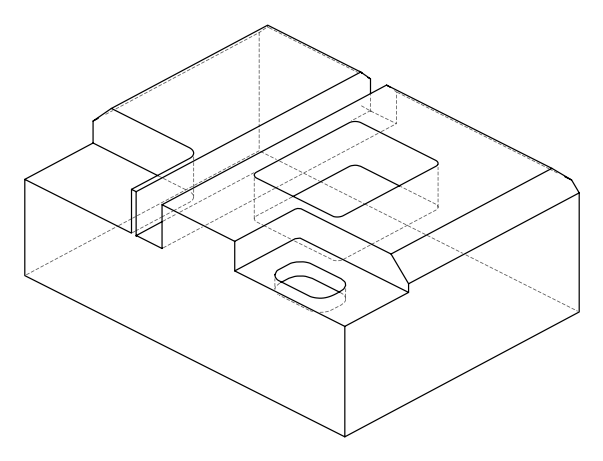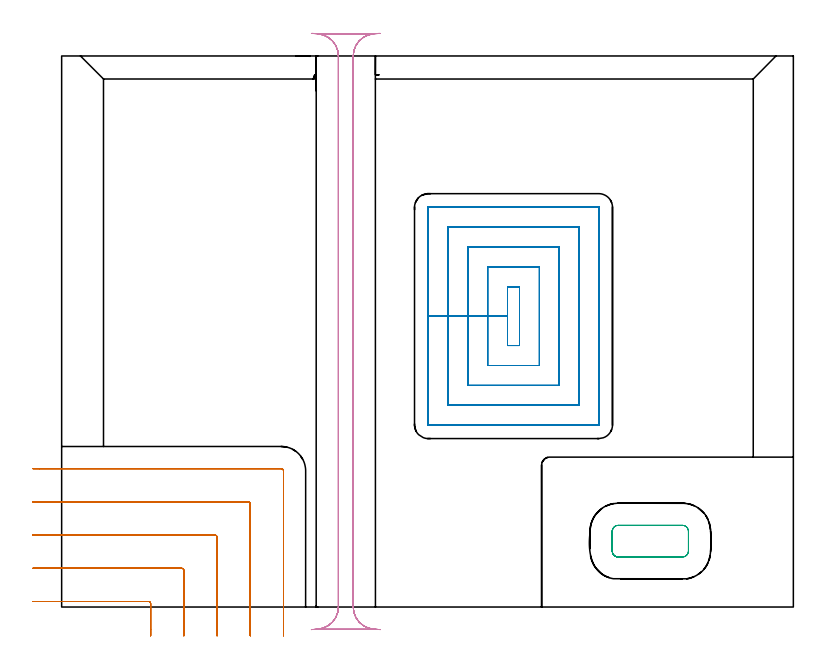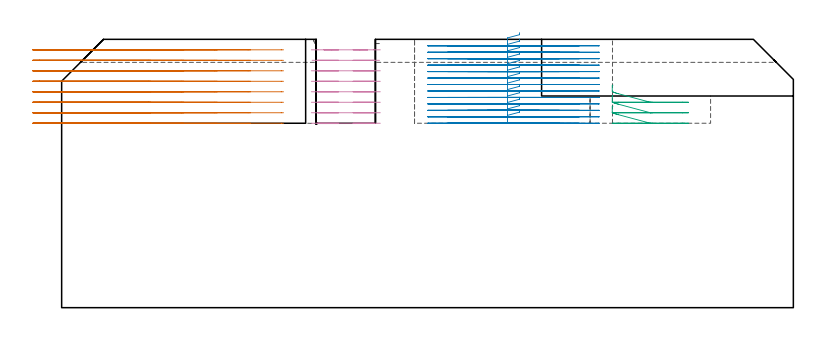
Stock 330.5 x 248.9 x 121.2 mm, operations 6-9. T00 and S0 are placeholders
(PLAN: 9 operations, 4 tool changes, 157 min)
(1 AREA_MILL | FG_CHAMFER_SURFACE | UGT0205_001 | 3.49 min | 6395 mm3)
(2 AREA_MILL_1 | FG_CHAMFER_SURFACE_1 | UGT0205_001 | 5.87 min | 10419 mm3)
(3 AREA_MILL_2 | FG_CHAMFER_SURFACE_2 | UGT0205_001 | 10.04 min | 32213 mm3)
(4 AREA_MILL_3 | FG_CHAMFER_SURFACE_3 | UGT0205_001 | 10.24 min | 30262 mm3)
(5 MILL_CORNER_NOTCH_RECTANGULAR | CORNER_NOTCH_RECTANGULAR | NXT0201_008 | Follow Part, ap 1.5, ae 75% | 76.13 min | 195746 mm3)
(6 MILL_CORNER_NOTCH_RECTANGULAR_1 | CORNER_NOTCH_RECTANGULAR_1 | UGT0201_094 | Follow Part, ap 5, ae 75% | 11.37 min | 300439 mm3)
(7 MILL_RECTANGULAR_POCKET | POCKET_RECTANGULAR_STRAIGHT | NXT0201_011 | Follow Part, ap 3, ae 75% | 29.24 min | 373548 mm3)
(8 MILL_RECTANGULAR_POCKET_1 | POCKET_RECTANGULAR_STRAIGHT_1 | UGT0201_094 | Follow Part, ap 5, ae 75% | 0.93 min | 21269 mm3)
(9 MILL_RECTANGULAR_SLOT | SLOT_RECTANGULAR | UGT0201_094 | Follow Part, ap 5, ae 75% | 9.68 min | 251244 mm3)
(TOOL UGT0205_001 | Chamfer Mill 20 x 3 x 45 deg. | D20 FL50 Z2)
(TOOL NXT0201_008 | ENDMILL 6mm [2P460-0600-NA 1630] | D6 FL26 Z6)
(TOOL UGT0201_094 | End mill 20 mm | D20 FL38 Z4)
(TOOL NXT0201_011 | ENDMILL 12mm [2P460-1200-NA 1630] | D12 FL38 Z6)
(OP 6 MILL_CORNER_NOTCH_RECTANGULAR_1)
G17 G21 G94 G90
T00 M6
G54
G17 G0 G90 X40.2 Y-13. S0 M3
G43 Z131.2 H0
Z116.462
G94 G1 Y-10. F250.
Y1.506 F500.
G3 X39.206 Y2.5 R1.
G1 X-10.
X-13. F250.
G0 Z131.2
X55.2 Y-13.
Z116.462
G1 Y-10.
Y16.505 F500.
G3 X54.205 Y17.5 R1.
G1 X-10.
X-13. F250.
G0 Z131.2
X70.2 Y-13.
Z116.462
G1 Y-10.
Y31.505 F500.
G3 X69.205 Y32.5 R1.
G1 X-10.
X-13. F250.
G0 Z131.2
X85.2 Y-13.
Z116.462
G1 Y-10.
Y46.505 F500.
G3 X84.205 Y47.5 R1.
G1 X-10.
X-13. F250.
G0 Z131.2
X100.2 Y-13.
Z116.462
G1 Y-10.
Y61.504 F500.
G3 X99.204 Y62.5 R1.
G1 X-10.
X-13. F250.
G0 Z131.2
X40.2 Y-13.
Z111.725
G1 Y-10.
Y1.506 F500.
G3 X39.206 Y2.5 R1.
G1 X-10.
X-13. F250.
G0 Z131.2
X55.2 Y-13.
Z111.725
G1 Y-10.
Y16.505 F500.
G3 X54.205 Y17.5 R1.
G1 X-10.
X-13. F250.
G0 Z131.2
X70.2 Y-13.
Z111.725
G1 Y-10.
Y31.505 F500.
G3 X69.205 Y32.5 R1.
G1 X-10.
X-13. F250.
G0 Z131.2
X85.2 Y-13.
Z111.725
G1 Y-10.
Y46.505 F500.
G3 X84.205 Y47.5 R1.
G1 X-10.
X-13. F250.
G0 Z131.2
X100.2 Y-13.
Z111.725
G1 Y-10.
Y61.504 F500.
G3 X99.204 Y62.5 R1.
G1 X-10.
X-13. F250.
G0 Z131.2
X40.2 Y-13.
Z106.987
G1 Y-10.
Y1.506 F500.
G3 X39.206 Y2.5 R1.
G1 X-10.
X-13. F250.
G0 Z131.2
X55.2 Y-13.
Z106.987
G1 Y-10.
Y16.505 F500.
G3 X54.205 Y17.5 R1.
G1 X-10.
X-13. F250.
G0 Z131.2
X70.2 Y-13.
Z106.987
G1 Y-10.
Y31.505 F500.
G3 X69.205 Y32.5 R1.
G1 X-10.
X-13. F250.
G0 Z131.2
X85.2 Y-13.
Z106.987
G1 Y-10.
Y46.505 F500.
G3 X84.205 Y47.5 R1.
G1 X-10.
X-13. F250.
G0 Z131.2
X100.2 Y-13.
Z106.987
G1 Y-10.
Y61.504 F500.
G3 X99.204 Y62.5 R1.
G1 X-10.
X-13. F250.
G0 Z131.2
X40.2 Y-13.
Z102.25
G1 Y-10.
Y1.506 F500.
G3 X39.206 Y2.5 R1.
G1 X-10.
X-13. F250.
G0 Z131.2
X55.2 Y-13.
Z102.25
G1 Y-10.
Y16.505 F500.
G3 X54.205 Y17.5 R1.
G1 X-10.
X-13. F250.
G0 Z131.2
X70.2 Y-13.
Z102.25
G1 Y-10.
Y31.505 F500.
G3 X69.205 Y32.5 R1.
G1 X-10.
X-13. F250.
G0 Z131.2
X85.2 Y-13.
Z102.25
G1 Y-10.
Y46.504 F500.
G3 X84.204 Y47.5 R1.
G1 X-10.
X-13. F250.
G0 Z131.2
X100.2 Y-13.
Z102.25
G1 Y-10.
Y61.504 F500.
G3 X99.204 Y62.5 R1.
G1 X-10.
X-13. F250.
G0 Z131.2
X40.2 Y-13.
Z97.512
G1 Y-10.
Y1.506 F500.
G3 X39.206 Y2.5 R1.
G1 X-10.
X-13. F250.
G0 Z131.2
X55.2 Y-13.
Z97.512
G1 Y-10.
Y16.505 F500.
G3 X54.205 Y17.5 R1.
G1 X-10.
X-13. F250.
G0 Z131.2
X70.2 Y-13.
Z97.512
G1 Y-10.
Y31.505 F500.
G3 X69.205 Y32.5 R1.
G1 X-10.
X-13. F250.
G0 Z131.2
X85.2 Y-13.
Z97.512
G1 Y-10.
Y46.505 F500.
G3 X84.205 Y47.5 R1.
G1 X-10.
X-13. F250.
G0 Z131.2
X100.2 Y-13.
Z97.512
G1 Y-10.
Y61.504 F500.
G3 X99.204 Y62.5 R1.
G1 X-10.
X-13. F250.
G0 Z131.2
X40.2 Y-13.
Z92.775
G1 Y-10.
Y1.506 F500.
G3 X39.206 Y2.5 R1.
G1 X-10.
X-13. F250.
G0 Z131.2
X55.2 Y-13.
Z92.775
G1 Y-10.
Y16.505 F500.
G3 X54.205 Y17.5 R1.
G1 X-10.
X-13. F250.
G0 Z131.2
X70.2 Y-13.
Z92.775
G1 Y-10.
Y31.505 F500.
G3 X69.205 Y32.5 R1.
G1 X-10.
X-13. F250.
G0 Z131.2
X85.2 Y-13.
Z92.775
G1 Y-10.
Y46.505 F500.
G3 X84.205 Y47.5 R1.
G1 X-10.
X-13. F250.
G0 Z131.2
X100.2 Y-13.
Z92.775
G1 Y-10.
Y61.504 F500.
G3 X99.204 Y62.5 R1.
G1 X-10.
X-13. F250.
G0 Z131.2
X40.2 Y-13.
Z88.037
G1 Y-10.
Y1.506 F500.
G3 X39.206 Y2.5 R1.
G1 X-10.
X-13. F250.
G0 Z131.2
X55.2 Y-13.
Z88.037
G1 Y-10.
Y16.505 F500.
G3 X54.205 Y17.5 R1.
G1 X-10.
X-13. F250.
G0 Z131.2
X70.2 Y-13.
Z88.037
G1 Y-10.
Y31.505 F500.
G3 X69.205 Y32.5 R1.
G1 X-10.
X-13. F250.
G0 Z131.2
X85.2 Y-13.
Z88.037
G1 Y-10.
Y46.505 F500.
G3 X84.205 Y47.5 R1.
G1 X-10.
X-13. F250.
G0 Z131.2
X100.2 Y-13.
Z88.037
G1 Y-10.
Y61.504 F500.
G3 X99.204 Y62.5 R1.
G1 X-10.
X-13. F250.
G0 Z131.2
X40.2 Y-13.
Z83.3
G1 Y-10.
Y1.506 F500.
G3 X39.206 Y2.5 R1.
G1 X-10.
X-13. F250.
G0 Z131.2
X55.2 Y-13.
Z83.3
G1 Y-10.
Y16.505 F500.
G3 X54.205 Y17.5 R1.
G1 X-10.
X-13. F250.
G0 Z131.2
X70.2 Y-13.
Z83.3
G1 Y-10.
Y31.505 F500.
G3 X69.205 Y32.5 R1.
G1 X-10.
X-13. F250.
G0 Z131.2
X85.2 Y-13.
Z83.3
G1 Y-10.
Y46.505 F500.
G3 X84.205 Y47.5 R1.
G1 X-10.
X-13. F250.
G0 Z131.2
X100.2 Y-13.
Z83.3
G1 Y-10.
Y61.504 F500.
G3 X99.204 Y62.5 R1.
G1 X-10.
X-13. F250.
G0 Z131.2
M5
M2
(OP 7 MILL_RECTANGULAR_POCKET)
G17 G21 G94 G90
T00 M6
G54
G17 G0 G90 X206.8 Y141.324 S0 M3
G43 Z131.2 H1
Z124.2
G94 G1 Y144.7 Z123.295 F250.
X201.4 Z121.848
Y131.4 Z118.285
Y118.1 F500.
X206.8
Y144.7
X201.4
Y131.4
X192.4
Y109.1
X215.8
Y153.7
X192.4
Y131.4
X183.4
Y100.1
X224.8
Y162.7
X183.4
Y131.4
X174.4
Y91.1
X233.8
Y171.7
X174.4
Y131.4
X165.4
Y82.3
G3 X165.6 Y82.1 R0.2
G1 X242.6
G3 X242.8 Y82.3 R0.2
G1 Y180.5
G3 X242.6 Y180.7 R0.2
G1 X165.6
G3 X165.4 Y180.5 R0.2
G1 Y131.4
Y130.4
G0 X206.8 Y141.324 Z121.285
G1 Y144.7 Z120.38 F250.
X201.4 Z118.933
Y131.4 Z115.369
Y118.1 F500.
X206.8
Y144.7
X201.4
Y131.4
X192.4
Y109.1
X215.8
Y153.7
X192.4
Y131.4
X183.4
Y100.1
X224.8
Y162.7
X183.4
Y131.4
X174.4
Y91.1
X233.8
Y171.7
X174.4
Y131.4
X165.4
Y82.3
G3 X165.6 Y82.1 R0.2
G1 X242.6
G3 X242.8 Y82.3 R0.2
G1 Y180.5
G3 X242.6 Y180.7 R0.2
G1 X165.6
G3 X165.4 Y180.5 R0.2
G1 Y131.4
Y130.4
G0 X206.8 Y141.324 Z118.369
G1 Y144.7 Z117.464 F250.
X201.4 Z116.017
Y131.4 Z112.454
Y118.1 F500.
X206.8
Y144.7
X201.4
Y131.4
X192.4
Y109.1
X215.8
Y153.7
X192.4
Y131.4
X183.4
Y100.1
X224.8
Y162.7
X183.4
Y131.4
X174.4
Y91.1
X233.8
Y171.7
X174.4
Y131.4
X165.4
Y82.3
G3 X165.6 Y82.1 R0.2
G1 X242.6
G3 X242.8 Y82.3 R0.2
G1 Y180.5
G3 X242.6 Y180.7 R0.2
G1 X165.6
G3 X165.4 Y180.5 R0.2
G1 Y131.4
Y130.4
G0 X206.8 Y141.324 Z115.454
G1 Y144.7 Z114.549 F250.
X201.4 Z113.102
Y131.4 Z109.538
Y118.1 F500.
X206.8
Y144.7
X201.4
Y131.4
X192.4
Y109.1
X215.8
Y153.7
X192.4
Y131.4
X183.4
Y100.1
X224.8
Y162.7
X183.4
Y131.4
X174.4
Y91.1
X233.8
Y171.7
X174.4
Y131.4
X165.4
Y82.3
G3 X165.6 Y82.1 R0.2
G1 X242.6
G3 X242.8 Y82.3 R0.2
G1 Y180.5
G3 X242.6 Y180.7 R0.2
G1 X165.6
G3 X165.4 Y180.5 R0.2
G1 Y131.4
Y130.4
G0 X206.8 Y141.324 Z112.538
G1 Y144.7 Z111.634 F250.
X201.4 Z110.187
Y131.4 Z106.623
Y118.1 F500.
X206.8
Y144.7
X201.4
Y131.4
X192.4
Y109.1
X215.8
Y153.7
X192.4
Y131.4
X183.4
Y100.1
X224.8
Y162.7
X183.4
Y131.4
X174.4
Y91.1
X233.8
Y171.7
X174.4
Y131.4
X165.4
Y82.3
G3 X165.6 Y82.1 R0.2
G1 X242.6
G3 X242.8 Y82.3 R0.2
G1 Y180.5
G3 X242.6 Y180.7 R0.2
G1 X165.6
G3 X165.4 Y180.5 R0.2
G1 Y131.4
Y130.4
G0 X206.8 Y141.324 Z109.623
G1 Y144.7 Z108.718 F250.
X201.4 Z107.271
Y131.4 Z103.708
Y118.1 F500.
X206.8
Y144.7
X201.4
Y131.4
X192.4
Y109.1
X215.8
Y153.7
X192.4
Y131.4
X183.4
Y100.1
X224.8
Y162.7
X183.4
Y131.4
X174.4
Y91.1
X233.8
Y171.7
X174.4
Y131.4
X165.4
Y82.3
G3 X165.6 Y82.1 R0.2
G1 X242.6
G3 X242.8 Y82.3 R0.2
G1 Y180.5
G3 X242.6 Y180.7 R0.2
G1 X165.6
G3 X165.4 Y180.5 R0.2
G1 Y131.4
Y130.4
G0 X206.8 Y141.324 Z106.708
G1 Y144.7 Z105.803 F250.
X201.4 Z104.356
Y131.4 Z100.792
Y118.1 F500.
X206.8
Y144.7
X201.4
Y131.4
X192.4
Y109.1
X215.8
Y153.7
X192.4
Y131.4
X183.4
Y100.1
X224.8
Y162.7
X183.4
Y131.4
X174.4
Y91.1
X233.8
Y171.7
X174.4
Y131.4
X165.4
Y82.3
G3 X165.6 Y82.1 R0.2
G1 X242.6
G3 X242.8 Y82.3 R0.2
G1 Y180.5
G3 X242.6 Y180.7 R0.2
G1 X165.6
G3 X165.4 Y180.5 R0.2
G1 Y131.4
Y130.4
G0 X206.8 Y141.324 Z103.792
G1 Y144.7 Z102.888 F250.
X201.4 Z101.441
Y131.4 Z97.877
Y118.1 F500.
X206.8
Y144.7
X201.4
Y131.4
X192.4
Y109.1
X215.8
Y153.7
X192.4
Y131.4
X183.4
Y100.1
X224.8
Y162.7
X183.4
Y131.4
X174.4
Y91.1
X233.8
Y171.7
X174.4
Y131.4
X165.4
Y82.3
G3 X165.6 Y82.1 R0.2
G1 X242.6
G3 X242.8 Y82.3 R0.2
G1 Y180.5
G3 X242.6 Y180.7 R0.2
G1 X165.6
G3 X165.4 Y180.5 R0.2
G1 Y131.4
Y130.4
G0 X206.8 Y141.324 Z100.877
G1 Y144.7 Z99.972 F250.
X201.4 Z98.525
Y131.4 Z94.962
Y118.1 F500.
X206.8
Y144.7
X201.4
Y131.4
X192.4
Y109.1
X215.8
Y153.7
X192.4
Y131.4
X183.4
Y100.1
X224.8
Y162.7
X183.4
Y131.4
X174.4
Y91.1
X233.8
Y171.7
X174.4
Y131.4
X165.4
Y82.3
G3 X165.6 Y82.1 R0.2
G1 X242.6
G3 X242.8 Y82.3 R0.2
G1 Y180.5
G3 X242.6 Y180.7 R0.2
G1 X165.6
G3 X165.4 Y180.5 R0.2
G1 Y131.4
Y130.4
G0 X206.8 Y141.324 Z97.962
G1 Y144.7 Z97.057 F250.
X201.4 Z95.61
Y131.4 Z92.046
Y118.1 F500.
X206.8
Y144.7
X201.4
Y131.4
X192.4
Y109.1
X215.8
Y153.7
X192.4
Y131.4
X183.4
Y100.1
X224.8
Y162.7
X183.4
Y131.4
X174.4
Y91.1
X233.8
Y171.7
X174.4
Y131.4
X165.4
Y82.3
G3 X165.6 Y82.1 R0.2
G1 X242.6
G3 X242.8 Y82.3 R0.2
G1 Y180.5
G3 X242.6 Y180.7 R0.2
G1 X165.6
G3 X165.4 Y180.5 R0.2
G1 Y131.4
Y130.4
G0 X206.8 Y141.324 Z95.046
G1 Y144.7 Z94.141 F250.
X201.4 Z92.694
Y131.4 Z89.131
Y118.1 F500.
X206.8
Y144.7
X201.4
Y131.4
X192.4
Y109.1
X215.8
Y153.7
X192.4
Y131.4
X183.4
Y100.1
X224.8
Y162.7
X183.4
Y131.4
X174.4
Y91.1
X233.8
Y171.7
X174.4
Y131.4
X165.4
Y82.3
G3 X165.6 Y82.1 R0.2
G1 X242.6
G3 X242.8 Y82.3 R0.2
G1 Y180.5
G3 X242.6 Y180.7 R0.2
G1 X165.6
G3 X165.4 Y180.5 R0.2
G1 Y131.4
Y130.4
G0 X206.8 Y141.324 Z92.131
G1 Y144.7 Z91.226 F250.
X201.4 Z89.779
Y131.4 Z86.215
Y118.1 F500.
X206.8
Y144.7
X201.4
Y131.4
X192.4
Y109.1
X215.8
Y153.7
X192.4
Y131.4
X183.4
Y100.1
X224.8
Y162.7
X183.4
Y131.4
X174.4
Y91.1
X233.8
Y171.7
X174.4
Y131.4
X165.4
Y82.3
G3 X165.6 Y82.1 R0.2
G1 X242.6
G3 X242.8 Y82.3 R0.2
G1 Y180.5
G3 X242.6 Y180.7 R0.2
G1 X165.6
G3 X165.4 Y180.5 R0.2
G1 Y131.4
Y130.4
G0 X206.8 Y141.324 Z89.215
G1 Y144.7 Z88.311 F250.
X201.4 Z86.864
Y131.4 Z83.3
Y118.1 F500.
X206.8
Y144.7
X201.4
Y131.4
X192.4
Y109.1
X215.8
Y153.7
X192.4
Y131.4
X183.4
Y100.1
X224.8
Y162.7
X183.4
Y131.4
X174.4
Y91.1
X233.8
Y171.7
X174.4
Y131.4
X165.4
Y82.3
G3 X165.6 Y82.1 R0.2
G1 X242.6
G3 X242.8 Y82.3 R0.2
G1 Y180.5
G3 X242.6 Y180.7 R0.2
G1 X165.6
G3 X165.4 Y180.5 R0.2
G1 Y131.4
Y130.4
G0 Z131.2
M5
M2
(OP 8 MILL_RECTANGULAR_POCKET_1)
G17 G21 G94 G90
T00 M6
G54
G17 G0 G90 X248.979 Y35.387 S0 M3
G43 Z131.2 H0
Z100.512
G94 G1 X248.891 Y35.21 Z100.46 F250.
X248.761 Y34.795 Z100.343
X248.7 Y34.364 Z100.226
Y25.136 Z97.754
X248.761 Y24.705 Z97.637
X248.891 Y24.29 Z97.52
X249.085 Y23.9 Z97.404
X249.34 Y23.547 Z97.287
X249.647 Y23.24 Z97.171
X250. Y22.985 Z97.054
X250.39 Y22.791 Z96.937
X250.805 Y22.661 Z96.821
X251.236 Y22.6 Z96.704
X251.4 Z96.66
X265.9 Z92.775
X280.4 F500.
G3 X283.1 Y25.3 R2.7
G1 Y34.2
G3 X280.4 Y36.9 R2.7
G1 X251.4
G3 X248.7 Y34.2 R2.7
G1 Y25.3
G3 X251.4 Y22.6 R2.7
G1 X265.9
X266.9
G0 X248.979 Y35.387 Z95.775
G1 X248.891 Y35.21 Z95.722 F250.
X248.761 Y34.795 Z95.605
X248.7 Y34.364 Z95.489
Y25.136 Z93.016
X248.761 Y24.705 Z92.899
X248.891 Y24.29 Z92.783
X249.085 Y23.9 Z92.666
X249.34 Y23.547 Z92.55
X249.647 Y23.24 Z92.433
X250. Y22.985 Z92.317
X250.39 Y22.791 Z92.2
X250.805 Y22.661 Z92.083
X251.236 Y22.6 Z91.967
X251.4 Z91.923
X265.9 Z88.037
X280.4 F500.
G3 X283.1 Y25.3 R2.7
G1 Y34.2
G3 X280.4 Y36.9 R2.7
G1 X251.4
G3 X248.7 Y34.2 R2.7
G1 Y25.3
G3 X251.4 Y22.6 R2.7
G1 X265.9
X266.9
G0 X248.979 Y35.387 Z91.037
G1 X248.891 Y35.21 Z90.985 F250.
X248.761 Y34.795 Z90.868
X248.7 Y34.364 Z90.751
Y25.136 Z88.279
X248.761 Y24.705 Z88.162
X248.891 Y24.29 Z88.045
X249.085 Y23.9 Z87.929
X249.34 Y23.547 Z87.812
X249.647 Y23.24 Z87.696
X250. Y22.985 Z87.579
X250.39 Y22.791 Z87.462
X250.805 Y22.661 Z87.346
X251.236 Y22.6 Z87.229
X251.4 Z87.185
X265.9 Z83.3
X280.4 F500.
G3 X283.1 Y25.3 R2.7
G1 Y34.2
G3 X280.4 Y36.9 R2.7
G1 X251.4
G3 X248.7 Y34.2 R2.7
G1 Y25.3
G3 X251.4 Y22.6 R2.7
G1 X265.9
X266.9
G0 Z131.2
M5
M2
(OP 9 MILL_RECTANGULAR_SLOT)
G17 G21 G94 G90
T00 M6
G54
G17 G0 G90 X143.917 Y-10.202 S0 M3
G43 Z131.2 H0
Z116.462
G94 G1 X140.926 Y-9.97 F250.
G2 X131.7 Y0. R10. F500.
G1 Y248.9
G2 X138.151 Y258.249 R10.
G1 X138.161 Y258.277
G3 X134.687 Y258.9 R10.
G1 X122.014
G3 X118.539 Y258.277 R10.
G1 X118.549 Y258.249
G2 X125. Y248.9 R10.
G1 Y0.
G2 X115.774 Y-9.97 R10.
G1 X112.783 Y-10.202 F250.
G0 Z131.2
X113.129 Y259.171
Z111.725
G1 X116.11 Y258.838
G2 X125. Y248.9 R10. F500.
G1 Y0.
G2 X115.447 Y-9.99 R10.
G1 Y-10.
X141.253
Y-9.99
G2 X131.7 Y0. R10.
G1 Y248.9
G2 X140.591 Y258.838 R10.
G1 X143.573 Y259.171 F250.
G0 Z131.2
X143.917 Y-10.202
Z106.987
G1 X140.926 Y-9.97
G2 X131.7 Y0. R10. F500.
G1 Y248.9
G2 X140.926 Y258.87 R10.
G1 Y258.9
X115.774
Y258.87
G2 X125. Y248.9 R10.
G1 Y0.
G2 X115.774 Y-9.97 R10.
G1 X112.783 Y-10.202 F250.
G0 Z131.2
Y259.102
Z102.25
G1 X115.774 Y258.87
G2 X125. Y248.9 R10. F500.
G1 Y0.
G2 X115.447 Y-9.99 R10.
G1 X141.253
G2 X131.7 Y0. R10.
G1 Y248.9
G2 X140.926 Y258.87 R10.
G1 X143.917 Y259.102 F250.
G0 Z131.2
Y-10.202
Z97.512
G1 X140.926 Y-9.97
G2 X131.7 Y0. R10. F500.
G1 Y248.9
G2 X140.926 Y258.87 R10.
G1 Y258.9
X115.774
Y258.87
G2 X125. Y248.9 R10.
G1 Y0.
G2 X115.774 Y-9.97 R10.
G1 X112.783 Y-10.202 F250.
G0 X143.917 Z92.775
G1 X140.926 Y-9.97
G2 X131.7 Y0. R10. F500.
G1 Y248.9
G2 X140.926 Y258.87 R10.
G1 Y258.9
X115.774
Y258.87
G2 X125. Y248.9 R10.
G1 Y0.
G2 X115.774 Y-9.97 R10.
G1 X112.783 Y-10.202 F250.
G0 X143.917 Z88.037
G1 X140.926 Y-9.97
G2 X131.7 Y0. R10. F500.
G1 Y248.9
G2 X140.926 Y258.87 R10.
G1 Y258.9
X115.774
Y258.87
G2 X125. Y248.9 R10.
G1 Y0.
G2 X115.774 Y-9.97 R10.
G1 X112.783 Y-10.202 F250.
G0 Z131.2
Y259.102
Z83.3
G1 X115.774 Y258.87
G2 X125. Y248.9 R10. F500.
G1 Y0.
G2 X115.447 Y-9.99 R10.
G1 Y-10.
X141.253
Y-9.99
G2 X131.7 Y0. R10.
G1 Y248.9
G2 X140.926 Y258.87 R10.
G1 X143.917 Y259.102 F250.
G0 Z131.2
M5
M2
